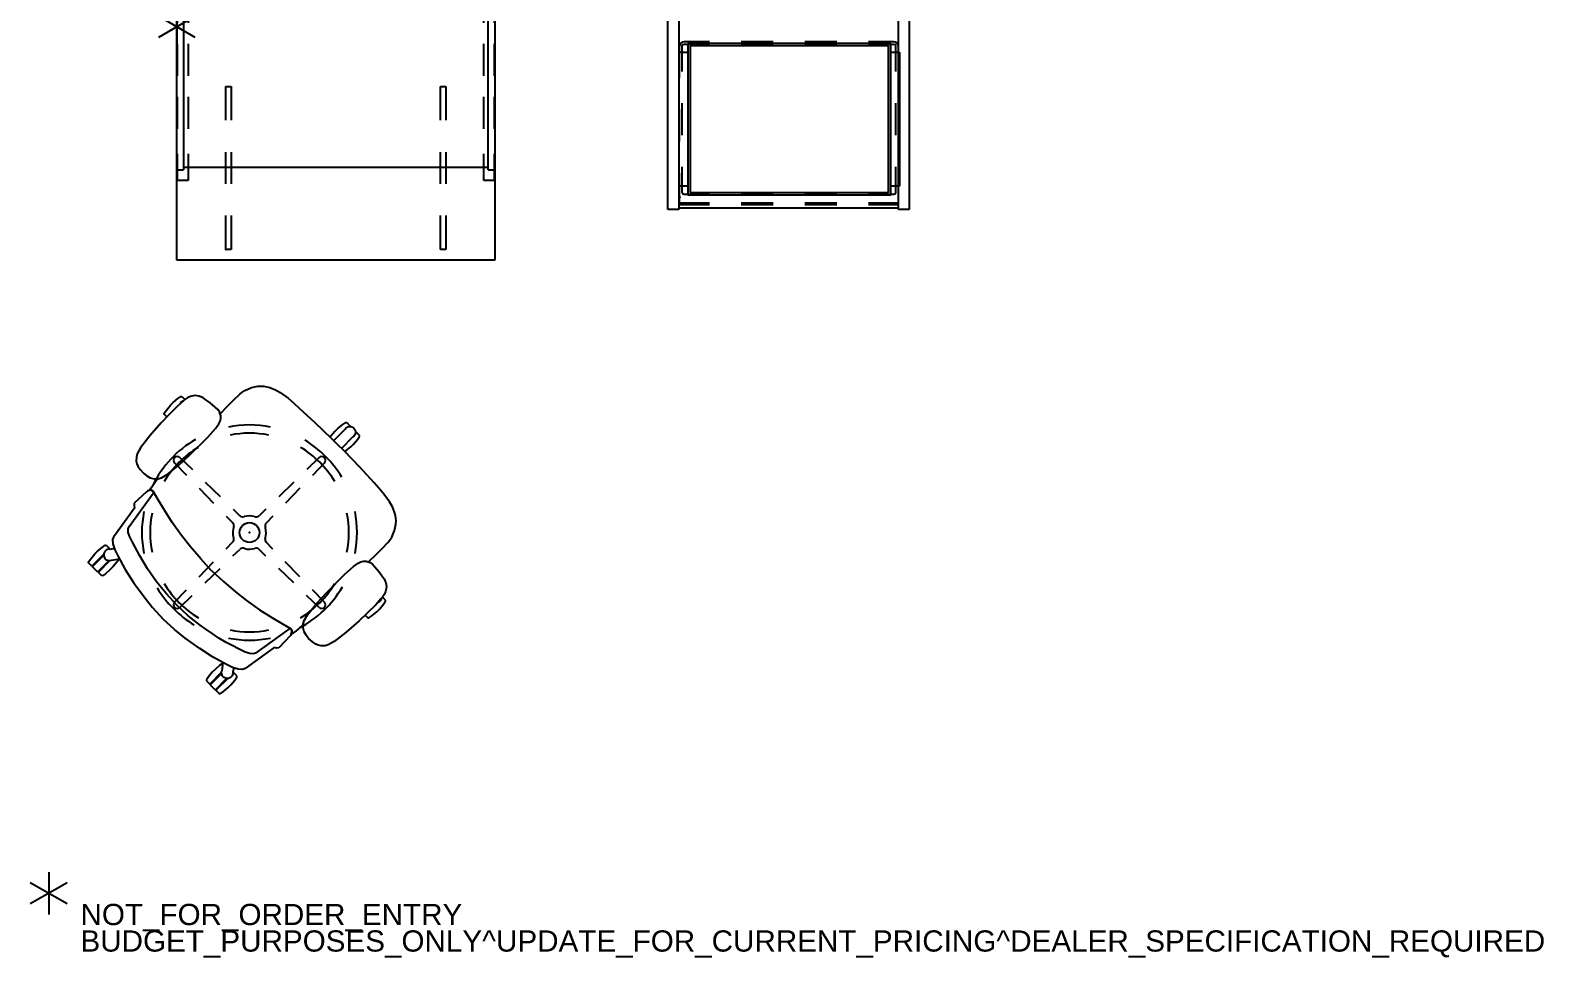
# Model space of a CAD drawing. Header units: inches. Extents: x -50 to 93, y -140 to 80.
# Drawn here: x -50.1 to 92.7, y -140.2 to -52.8 of the extents above; entities that cross this region are included whole.
import ezdxf

# ---------------------------------------------------------------- set-up
doc = ezdxf.new("R2010")
doc.units = ezdxf.units.IN
doc.header["$MEASUREMENT"] = 0
for name, color, linetype in [('PROP-BONUS-COUNT', 7, 'Continuous'), ('PROP-BONUS-FINISH', 7, 'Continuous'), ('PROP-BONUS-PROD_NO', 7, 'Continuous'), ('SEAT', 5, 'Continuous'), ('STORAGE', 4, 'Continuous'), ('STORAGE-COUNT', 4, 'Continuous'), ('WKSURF', 6, 'Continuous')]:
    doc.layers.add(name, color=color, linetype=linetype)
doc.styles.get("Standard").update_dxf_attribs({"font": 'arial.ttf'})

# ---------------------------------------------------------------- blocks, each defined once
blk = doc.blocks.new('BBUBBLET')
at = {"layer": 'PROP-BONUS-COUNT'}
for p, q in [((0, 2), (0, -2)), ((1.7321, -1), (-1.7321, 1)), ((1.7321, 1), (-1.7321, -1))]:
    blk.add_line(p, q, dxfattribs=at)
blk.add_point((0, 0), dxfattribs=at)
at = {"layer": 'PROP-BONUS-FINISH'}
blk.add_attdef('FINISH', (3, -5.5), '', height=2, dxfattribs=at)
at = {"layer": 'PROP-BONUS-PROD_NO', "flags": 8}
blk.add_attdef('PROD_NO', (3, -3), '', height=2, dxfattribs=at)
blk = doc.blocks.new('MCO561FF_0P')
at = {"layer": 'STORAGE'}
for p, q in [((0, -18), (0, 1)), ((0, 1), (2, 1)), ((0, 0), (22.75, 0)), ((1.01, 0), (1.01, -18)), ((2, 1), (2, 0)), ((20.75, 1), (22.75, 1)), ((20.75, 0), (20.75, 1)), ((21.75, -18), (21.75, 0)), ((22.75, 1), (22.75, -18)), ((1.01, -18), (0, -18)), ((1.01, -17.83), (21.76, -17.83)), ((22.75, -18), (21.75, -18))]:
    blk.add_line(p, q, dxfattribs=at)
for p in [(0, 0), (1.12, -16.81)]:
    blk.add_point(p, dxfattribs=at)
blk = doc.blocks.new('MCO207FF_0P')
at = {"layer": 'STORAGE'}
for p, q in [((2.841, 14.427, 0.2797), (0.46, 14.427, 0.2797)), ((2.841, 14.427, 0.2797), (0.46, 14.427, -0.1573)), ((8.841, 14.427, 0.2797), (5.841, 14.427, 0.2797)), ((8.841, 14.427, 0.2797), (5.841, 14.427, 0.2797)), ((14.841, 14.427, 0.2797), (11.841, 14.427, 0.2797)), ((14.841, 14.427, 0.2797), (11.841, 14.427, 0.2797)), ((20.222, 14.427, 0.2797), (17.841, 14.427, 0.2797)), ((20.222, 14.427, 0.2797), (17.841, 14.427, 0.2797)), ((0, 13.967, 0.2797), (0, 11.0275, 0.2797)), ((0, 13.967, 0.2797), (0, 11.0275, 0.2797)), ((0.25, 14.007, 0.2797), (0.25, 11.627, 0.2797)), ((0.25, 14.007, 0.2797), (0.25, 11.627, 0.2797)), ((2.841, 14.177, 0.2797), (0.42, 14.177, 0.2797)), ((2.841, 14.177, 0.2797), (0.42, 14.177, -0.0333)), ((8.841, 14.177, 0.2797), (5.841, 14.177, 0.2797)), ((8.841, 14.177, 0.2797), (5.841, 14.177, 0.2797)), ((14.841, 14.177, 0.2797), (11.841, 14.177, 0.2797)), ((14.841, 14.177, 0.2797), (11.841, 14.177, 0.2797)), ((20.262, 14.177, 0.2797), (17.841, 14.177, 0.2797)), ((20.262, 14.177, 0.2797), (17.841, 14.177, 0.2797)), ((20.432, 11.627, 0.2797), (20.432, 14.007, 0.2797)), ((20.432, 11.627, 0.2797), (20.432, 14.007, -0.0333)), ((20.682, 11.254, 0.2797), (20.682, 13.967, 0.2797)), ((20.682, 11.0275, 0.2797), (20.682, 13.967, -0.1573)), ((0.25, 8.627, 0.2797), (0.25, 5.627, 0.2797)), ((0.25, 8.627, 0.2797), (0.25, 5.627, 0.2797)), ((20.432, 5.627, 0.2797), (20.432, 8.627, 0.2797)), ((20.432, 5.627, 0.2797), (20.432, 8.627, 0.2797)), ((0, 8.0275, 0.2797), (0, 5.0275, 0.2797)), ((0, 8.0275, 0.2797), (0, 5.0275, 0.2797)), ((20.682, 5.254, 0.2797), (20.682, 8.254, 0.2797)), ((20.682, 5.0275, 0.2797), (20.682, 8.0275, 0.2797)), ((0, 2.0275, 0.2797), (0, -0.912, 0.2797)), ((0, 2.0275, 0.2797), (0, -0.912, -0.1573)), ((0.25, 2.627, 0.2797), (0.25, 0.247, 0.2797)), ((0.25, 2.627, 0.2797), (0.25, 0.247, -0.0333)), ((20.432, 0.247, 0.2797), (20.432, 2.627, 0.2797)), ((20.432, 0.247, 0.2797), (20.432, 2.627, 0.2797)), ((20.682, -0.4589, 0.2797), (20.682, 2.254, 0.2797)), ((20.682, -0.912, 0.2797), (20.682, 2.0275, 0.2797)), ((0.44, 0.057, 0.2797), (2.841, 0.057, 0.2797)), ((0.44, 0.057, 0.2797), (2.841, 0.057, 0.2797)), ((0.98, 0.057, 0.2797), (2.841, 0.057, 0.2797)), ((0.98, 0.057, 0.2797), (2.841, 0.057, 0.2797)), ((5.841, 0.057, 0.2797), (8.841, 0.057, 0.2797)), ((5.841, 0.057, 0.2797), (8.841, 0.057, 0.2797)), ((5.841, 0.057, 0.2797), (8.841, 0.057, 0.2797)), ((5.841, 0.057, 0.2797), (8.841, 0.057, 0.2797)), ((11.841, 0.057, 0.2797), (14.841, 0.057, 0.2797)), ((11.841, 0.057, 0.2797), (14.841, 0.057, 0.2797)), ((11.841, 0.057, 0.2797), (14.841, 0.057, 0.2797)), ((11.841, 0.057, 0.2797), (14.841, 0.057, 0.2797)), ((17.841, 0.057, 0.2797), (20.242, 0.057, 0.2797)), ((17.841, 0.057, 0.2797), (20.242, 0.057, -0.0333)), ((17.841, 0.057, 0.2797), (19.702, 0.057, -2.4703)), ((17.841, 0.057, 0.2797), (19.702, 0.057, -0.0333)), ((0, -0.756, 0.2797), (2.841, -0.756, 0.2797)), ((0, -0.912, 0.2797), (2.841, -0.912, 0.2797)), ((5.841, -0.756, 0.2797), (8.841, -0.756, 0.2797)), ((5.841, -0.912, 0.2797), (8.841, -0.912, 0.2797)), ((11.841, -0.756, 0.2797), (14.841, -0.756, 0.2797)), ((11.841, -0.912, 0.2797), (14.841, -0.912, 0.2797)), ((17.841, -0.756, 0.2797), (20.682, -0.756, -0.6893)), ((17.841, -0.912, 0.2797), (20.682, -0.912, -0.6893))]:
    blk.add_line(p, q, dxfattribs=at)
for centre, radius, start, end in [((0.46, 13.967, -0.1573), 0.46, 90, 180), ((0.46, 13.967, 0.2797), 0.46, 90, 180), ((20.222, 13.967, -0.1573), 0.46, 0, 90), ((20.222, 13.967, 0.2797), 0.46, 0, 90), ((0.42, 14.007, -0.0333), 0.17, 90, 180), ((0.42, 14.007, 0.2797), 0.17, 90, 180), ((20.262, 14.007, -0.0333), 0.17, 0, 90), ((20.262, 14.007, 0.2797), 0.17, 0, 90), ((0.44, 0.247, -0.0333), 0.19, 180, 270), ((0.44, 0.247, 0.2797), 0.19, 180, 270), ((20.242, 0.247, -0.0333), 0.19, 270, 0), ((20.242, 0.247, 0.2797), 0.19, 270, 0)]:
    blk.add_arc(centre, radius, start, end, dxfattribs=at)
blk.add_point((0, 0.126, 0.2797), dxfattribs=at)
blk = doc.blocks.new('MCO208FF_0P')
at = {"layer": 'STORAGE'}
for p, q in [((2.841, 14.427, 0.2797), (0.46, 14.427, 0.2797)), ((2.841, 14.427, 0.2797), (0.46, 14.427, -0.1573)), ((8.841, 14.427, 0.2797), (5.841, 14.427, 0.2797)), ((8.841, 14.427, 0.2797), (5.841, 14.427, 0.2797)), ((14.841, 14.427, 0.2797), (11.841, 14.427, 0.2797)), ((14.841, 14.427, 0.2797), (11.841, 14.427, 0.2797)), ((20.222, 14.427, 0.2797), (17.841, 14.427, 0.2797)), ((20.222, 14.427, 0.2797), (17.841, 14.427, 0.2797)), ((0, 13.967, 0.2797), (0, 11.0275, 0.2797)), ((0, 13.967, 0.2797), (0, 11.0275, 0.2797)), ((0.25, 14.007, 0.2797), (0.25, 11.627, 0.2797)), ((0.25, 14.007, 0.2797), (0.25, 11.627, 0.2797)), ((2.841, 14.177, 0.2797), (0.42, 14.177, 0.2797)), ((2.841, 14.177, 0.2797), (0.42, 14.177, -0.0333)), ((8.841, 14.177, 0.2797), (5.841, 14.177, 0.2797)), ((8.841, 14.177, 0.2797), (5.841, 14.177, 0.2797)), ((14.841, 14.177, 0.2797), (11.841, 14.177, 0.2797)), ((14.841, 14.177, 0.2797), (11.841, 14.177, 0.2797)), ((20.262, 14.177, 0.2797), (17.841, 14.177, 0.2797)), ((20.262, 14.177, 0.2797), (17.841, 14.177, 0.2797)), ((20.432, 11.627, 0.2797), (20.432, 14.007, 0.2797)), ((20.432, 11.627, 0.2797), (20.432, 14.007, -0.0333)), ((20.682, 11.254, 0.2797), (20.682, 13.967, 0.2797)), ((20.682, 11.0275, 0.2797), (20.682, 13.967, -0.1573)), ((0.25, 8.627, 0.2797), (0.25, 5.627, 0.2797)), ((0.25, 8.627, 0.2797), (0.25, 5.627, 0.2797)), ((20.432, 5.627, 0.2797), (20.432, 8.627, 0.2797)), ((20.432, 5.627, 0.2797), (20.432, 8.627, 0.2797)), ((0, 8.0275, 0.2797), (0, 5.0275, 0.2797)), ((0, 8.0275, 0.2797), (0, 5.0275, 0.2797)), ((20.682, 5.254, 0.2797), (20.682, 8.254, 0.2797)), ((20.682, 5.0275, 0.2797), (20.682, 8.0275, 0.2797)), ((0, 2.0275, 0.2797), (0, -0.912, 0.2797)), ((0, 2.0275, 0.2797), (0, -0.912, -0.1573)), ((0.25, 2.627, 0.2797), (0.25, 0.247, 0.2797)), ((0.25, 2.627, 0.2797), (0.25, 0.247, -0.0333)), ((20.432, 0.247, 0.2797), (20.432, 2.627, 0.2797)), ((20.432, 0.247, 0.2797), (20.432, 2.627, 0.2797)), ((20.682, -0.4589, 0.2797), (20.682, 2.254, 0.2797)), ((20.682, -0.912, 0.2797), (20.682, 2.0275, 0.2797)), ((0.44, 0.057, 0.2797), (2.841, 0.057, 0.2797)), ((0.44, 0.057, 0.2797), (2.841, 0.057, 0.2797)), ((0.98, 0.057, 0.2797), (2.841, 0.057, 0.2797)), ((0.98, 0.057, 0.2797), (2.841, 0.057, 0.2797)), ((5.841, 0.057, 0.2797), (8.841, 0.057, 0.2797)), ((5.841, 0.057, 0.2797), (8.841, 0.057, 0.2797)), ((5.841, 0.057, 0.2797), (8.841, 0.057, 0.2797)), ((5.841, 0.057, 0.2797), (8.841, 0.057, 0.2797)), ((11.841, 0.057, 0.2797), (14.841, 0.057, 0.2797)), ((11.841, 0.057, 0.2797), (14.841, 0.057, 0.2797)), ((11.841, 0.057, 0.2797), (14.841, 0.057, 0.2797)), ((11.841, 0.057, 0.2797), (14.841, 0.057, 0.2797)), ((17.841, 0.057, 0.2797), (20.242, 0.057, 0.2797)), ((17.841, 0.057, 0.2797), (20.242, 0.057, -0.0333)), ((17.841, 0.057, 0.2797), (19.702, 0.057, -2.4703)), ((17.841, 0.057, 0.2797), (19.702, 0.057, -0.0333)), ((0, -0.756, 0.2797), (2.841, -0.756, 0.2797)), ((0, -0.912, 0.2797), (2.841, -0.912, 0.2797)), ((5.841, -0.756, 0.2797), (8.841, -0.756, 0.2797)), ((5.841, -0.912, 0.2797), (8.841, -0.912, 0.2797)), ((11.841, -0.756, 0.2797), (14.841, -0.756, 0.2797)), ((11.841, -0.912, 0.2797), (14.841, -0.912, 0.2797)), ((17.841, -0.756, 0.2797), (20.682, -0.756, -0.6893)), ((17.841, -0.912, 0.2797), (20.682, -0.912, -0.6893))]:
    blk.add_line(p, q, dxfattribs=at)
for centre, radius, start, end in [((0.46, 13.967, -0.1573), 0.46, 90, 180), ((0.46, 13.967, 0.2797), 0.46, 90, 180), ((20.222, 13.967, -0.1573), 0.46, 0, 90), ((20.222, 13.967, 0.2797), 0.46, 0, 90), ((0.42, 14.007, -0.0333), 0.17, 90, 180), ((0.42, 14.007, 0.2797), 0.17, 90, 180), ((20.262, 14.007, -0.0333), 0.17, 0, 90), ((20.262, 14.007, 0.2797), 0.17, 0, 90), ((0.44, 0.247, -0.0333), 0.19, 180, 270), ((0.44, 0.247, 0.2797), 0.19, 180, 270), ((20.242, 0.247, -0.0333), 0.19, 270, 0), ((20.242, 0.247, 0.2797), 0.19, 270, 0)]:
    blk.add_arc(centre, radius, start, end, dxfattribs=at)
blk.add_point((0, 0.126, 0.2797), dxfattribs=at)
blk = doc.blocks.new('MCO203FF_0P')
at = {"layer": 'STORAGE'}
for p, q in [((0, 0.8125), (0, 13.4375)), ((0, 13.4375), (0.8125, 13.4375)), ((19.9375, 14.25), (0.8125, 14.25)), ((0.8125, 14.25), (0.8125, 0)), ((19.7375, 14.05), (1.0125, 14.05)), ((1.0125, 14.05), (1.0125, 0.2)), ((19.7375, 0.2), (19.7375, 14.05)), ((19.9375, 0), (19.9375, 14.25)), ((19.9375, 13.4375), (20.75, 13.4375)), ((20.75, 13.4375), (20.75, 0.8125)), ((0.8125, 0.8125), (0, 0.8125)), ((0.8125, 0), (19.9375, 0)), ((1.0125, 0.2), (19.7375, 0.2)), ((20.75, 0.8125), (19.9375, 0.8125))]:
    blk.add_line(p, q, dxfattribs=at)
blk.add_point((0, 0), dxfattribs=at)
blk = doc.blocks.new('MC5020_1630_0P')
at = {"layer": 'STORAGE'}
for p, q in [((0, 0), (30, 0)), ((0, -15.5), (0, 0)), ((0.634, 0), (0.634, -15.5)), ((29.366, -15.5), (29.366, 0)), ((30, 0), (30, -15.5)), ((0, -15.5), (0.634, -15.5)), ((0.634, -15.25), (29.366, -15.25)), ((29.366, -15.5), (30, -15.5))]:
    blk.add_line(p, q, dxfattribs=at)
for p in [(0, 0), (0, -15.5)]:
    blk.add_point(p, dxfattribs=at)
blk = doc.blocks.new('MC5026_2430_0P')
at = {"layer": 'STORAGE-COUNT'}
for p, q in [((0, 0), (0, -4)), ((1.7321, -3), (-1.7321, -1)), ((1.7321, -1), (-1.7321, -3))]:
    blk.add_line(p, q, dxfattribs=at)
for p in [(0, 0), (0, -4)]:
    blk.add_point(p, dxfattribs=at)
blk = doc.blocks.new('MC2141_2430C_0P')
at = {"layer": 'WKSURF'}
for p, q in [((30, 0), (0, 0)), ((0, -24), (0, 0)), ((30, 0), (30, -24)), ((4.625, -7.625), (5.125, -7.625)), ((4.625, -10.8125), (4.625, -7.625)), ((5.125, -7.625), (5.125, -10.8125)), ((24.875, -7.625), (25.375, -7.625)), ((24.875, -10.8125), (24.875, -7.625)), ((25.375, -7.625), (25.375, -10.8125)), ((4.625, -16.8125), (4.625, -13.8125)), ((5.125, -13.8125), (5.125, -16.8125)), ((24.875, -16.8125), (24.875, -13.8125)), ((25.375, -13.8125), (25.375, -16.8125)), ((4.625, -23), (4.625, -19.8125)), ((5.125, -19.8125), (5.125, -23)), ((24.875, -23), (24.875, -19.8125)), ((25.375, -19.8125), (25.375, -23)), ((30, -24), (0, -24)), ((5.125, -23), (4.625, -23)), ((25.375, -23), (24.875, -23))]:
    blk.add_line(p, q, dxfattribs=at)
for p in [(0, 0), (30, 0), (4.625, -23)]:
    blk.add_point(p, dxfattribs=at)
blk = doc.blocks.new('MC2140_S2430_0P')
at = {"layer": 'WKSURF'}
for p, q in [((0.06, 0.875), (1.06, 0.875)), ((0.06, -1.625), (0.06, 0.875)), ((0.06, 0), (1.06, 0)), ((1.06, 0.875), (1.06, -1.625)), ((28.94, 0.875), (29.94, 0.875)), ((28.94, -1.625), (28.94, 0.875)), ((28.94, 0), (29.94, 0)), ((29.94, 0.875), (29.94, -1.625)), ((0.06, -6.625), (0.06, -3.625)), ((1.06, -3.625), (1.06, -6.625)), ((28.94, -6.625), (28.94, -3.625)), ((29.94, -3.625), (29.94, -6.625)), ((0.06, -11.625), (0.06, -8.625)), ((1.06, -8.625), (1.06, -11.625)), ((28.94, -11.625), (28.94, -8.625)), ((29.94, -8.625), (29.94, -11.625)), ((0.06, -16.5), (0.06, -14)), ((1.06, -14), (1.06, -16.5)), ((28.94, -16.5), (28.94, -14)), ((29.94, -14), (29.94, -16.5)), ((1.06, -16.5), (0.06, -16.5)), ((29.94, -16.5), (28.94, -16.5))]:
    blk.add_line(p, q, dxfattribs=at)
for p in [(0, 0.875), (30, 0.875)]:
    blk.add_point(p, dxfattribs=at)
blk = doc.blocks.new('1VERUS_ASTOOL_UPHST_SYNTLTLIM_ADJARMS_FIXSEAT_0P')
at = {"layer": 'SEAT'}
for p, q in [((-1.61, 12.91), (-2.24, 12.73)), ((-0.18, 13.09), (-1.61, 12.91)), ((1.44, 13.2), (-0.18, 13.09)), ((2.46, 13.23), (1.44, 13.2)), ((2.21, 13.57), (2.28, 13.65)), ((2.22, 13.23), (2.21, 13.57)), ((2.28, 13.65), (2.62, 13.71)), ((3.62, 13.24), (2.46, 13.23)), ((2.62, 13.71), (3.21, 13.76)), ((3.21, 13.76), (3.57, 13.76)), ((3.57, 13.76), (4.15, 13.71)), ((4.34, 13.2), (3.62, 13.24)), ((3.97, 13.22), (4.1, 13.25)), ((4.1, 13.25), (4.3, 13.23)), ((4.15, 13.71), (4.5, 13.65)), ((4.3, 13.23), (4.37, 13.2)), ((4.56, 13.17), (4.34, 13.2)), ((4.5, 13.65), (4.56, 13.57)), ((4.56, 13.57), (4.56, 13.18)), ((4.9, 13.11), (4.56, 13.17)), ((5.14, 13.01), (4.9, 13.11)), ((5.36, 12.87), (5.14, 13.01)), ((5.54, 12.72), (5.36, 12.87)), ((-3.09, 11.49), (-3.11, 11)), ((-3.03, 11.87), (-3.09, 11.49)), ((-2.94, 12.1), (-3.03, 11.87)), ((-2.79, 12.33), (-2.94, 12.1)), ((-2.5, 12.59), (-2.79, 12.33)), ((-2.24, 12.73), (-2.5, 12.59)), ((5.73, 12.45), (5.54, 12.72)), ((5.88, 12.07), (5.73, 12.45)), ((5.94, 11.75), (5.88, 12.07)), ((6.04, 11.27), (5.94, 11.75)), ((-3.11, 11), (-3.06, 10.64)), ((-3.06, 10.64), (-2.97, 10.27)), ((-2.97, 10.27), (-2.78, 9.94)), ((5.98, 9.87), (6.04, 10.05)), ((6.09, 10.65), (6.04, 11.27)), ((6.04, 10.05), (6.08, 10.32)), ((6.08, 10.32), (6.09, 10.65)), ((-12.75, 8.71), (-12.69, 8.78)), ((-12.75, 8.31), (-12.75, 8.71)), ((-12.69, 8.78), (-12.34, 8.84)), ((-12.34, 8.84), (-11.75, 8.89)), ((-11.75, 8.89), (-11.39, 8.89)), ((-11.39, 8.89), (-10.82, 8.84)), ((-10.82, 8.84), (-10.47, 8.78)), ((-10.47, 8.78), (-10.41, 8.71)), ((-10.41, 8.71), (-10.4, 8.31)), ((-9.6, 8.65), (-9.87, 8.36)), ((-9.37, 8.76), (-9.6, 8.65)), ((-6.03, 9.3), (-9.37, 8.76)), ((-7.63, 8.42), (-3.75, 9.06)), ((-5.9, 9.49), (-6.03, 9.3)), ((-5.73, 9.63), (-5.9, 9.49)), ((-4.14, 9.59), (-5.73, 9.63)), ((-4.05, 9.56), (-4.14, 9.59)), ((-3.82, 9.45), (-4.05, 9.56)), ((-3.82, 9.46), (-4, 9.56)), ((-3.89, 8.27), (-3.67, 9.12)), ((-3.87, 9.48), (-3.57, 9.55)), ((-3.7, 9.32), (-3.82, 9.46)), ((-3.7, 9.31), (-3.82, 9.45)), ((-3.75, 9.06), (-3.66, 9.13)), ((-3.66, 9.13), (-3.7, 9.32)), ((-3.67, 9.12), (-3.7, 9.31)), ((-3.57, 9.55), (-2.64, 9.7)), ((-2.78, 9.94), (-2.53, 9.7)), ((-2.64, 9.7), (-2.53, 9.7)), ((-2.53, 9.7), (-2.21, 9.52)), ((-2.21, 9.52), (-1.61, 9.36)), ((-1.61, 9.36), (-0.21, 9.2)), ((-0.36, 9.64), (-0.38, 8.01)), ((-0.21, 9.2), (1.17, 9.15)), ((0.36, 9.64), (0.39, 8.01)), ((1.17, 9.15), (3.59, 9.14)), ((3.59, 9.14), (4.67, 9.22)), ((4.67, 9.22), (5.19, 9.29)), ((5.19, 9.29), (5.46, 9.38)), ((5.46, 9.38), (5.68, 9.51)), ((5.68, 9.51), (5.87, 9.7)), ((5.87, 9.7), (5.98, 9.87)), ((5.98, 9.87), (7.02, 9.89)), ((7.02, 9.89), (7.81, 9.9)), ((7.81, 9.9), (8.58, 9.87)), ((8.58, 9.87), (8.82, 9.85)), ((8.82, 9.85), (9.18, 9.78)), ((9.18, 9.78), (9.81, 9.52)), ((9.81, 9.52), (10.06, 9.37)), ((10.06, 9.37), (10.32, 9.2)), ((10.32, 9.2), (10.56, 8.98)), ((10.56, 8.98), (10.71, 8.8)), ((10.71, 8.8), (10.88, 8.57)), ((10.88, 8.57), (11.03, 8.31)), ((-12.76, 8.19), (-12.74, 8.21)), ((-12.76, 7.52), (-12.76, 8.19)), ((-12.74, 7.5), (-12.76, 7.52)), ((-12.72, 8.27), (-12.75, 8.31)), ((-12.75, 7.4), (-12.71, 7.44)), ((-12.75, 7.01), (-12.75, 7.4)), ((-12.74, 8.21), (-11.22, 8.21)), ((-11.22, 7.5), (-12.74, 7.5)), ((-11.17, 8.27), (-12.72, 8.27)), ((-12.71, 7.44), (-11.18, 7.44)), ((-11.77, 8.21), (-11.77, 8.27)), ((-11.77, 7.44), (-11.77, 7.5)), ((-11.39, 8.27), (-11.39, 8.21)), ((-11.39, 7.44), (-11.39, 7.5)), ((-11.35, 7.98), (-11.37, 7.77)), ((-11.37, 7.77), (-11.29, 7.57)), ((-11.26, 8.17), (-11.35, 7.98)), ((-11.29, 7.57), (-11.15, 7.42)), ((-11.12, 8.31), (-11.26, 8.17)), ((-11.15, 7.42), (-11.03, 7.36)), ((-10.92, 8.39), (-11.12, 8.31)), ((-11.03, 7.36), (-10.44, 6.92)), ((-10.7, 8.38), (-10.92, 8.39)), ((-10.34, 7.24), (-10.75, 5.81)), ((-10.5, 8.29), (-10.7, 8.38)), ((-10.41, 8.17), (-10.5, 8.29)), ((-10.44, 8.27), (-10.49, 8.27)), ((-10.4, 8.31), (-10.44, 8.27)), ((-10.07, 7.94), (-10.41, 8.17)), ((-10.13, 7.84), (-10.34, 7.24)), ((-9.87, 8.36), (-10.13, 7.84)), ((-8.87, 5.77), (-8.46, 7.16)), ((-8.46, 7.16), (-8.26, 7.68)), ((-8.26, 7.68), (-8.08, 8.09)), ((-8.08, 8.09), (-7.86, 8.34)), ((-7.86, 8.34), (-7.63, 8.42)), ((-4.49, 5.81), (-4.18, 7.16)), ((-4.18, 7.16), (-3.89, 8.27)), ((11.03, 8.31), (11.25, 7.8)), ((11.25, 7.8), (11.38, 7.29)), ((11.38, 7.29), (11.52, 6.38)), ((-12.69, 6.92), (-12.75, 7.01)), ((-12.36, 6.86), (-12.69, 6.92)), ((-11.8, 6.82), (-12.36, 6.86)), ((-11.37, 6.82), (-11.8, 6.82)), ((-10.82, 6.86), (-11.37, 6.82)), ((-10.75, 5.81), (-11.06, 4.41)), ((-10.47, 6.92), (-10.82, 6.86)), ((-10.46, 6.93), (-10.47, 6.92)), ((-9.22, 4.38), (-8.87, 5.77)), ((-4.73, 4.34), (-4.49, 5.81)), ((-0.41, 6.31), (-0.43, 4.35)), ((0.41, 6.31), (0.44, 4.35)), ((11.52, 6.38), (11.58, 5.66)), ((-11.06, 4.41), (-11.33, 2.74)), ((-9.48, 2.91), (-9.22, 4.38)), ((-4.89, 2.99), (-4.73, 4.34)), ((11.58, 5.66), (11.62, 4.98)), ((11.62, 4.98), (11.71, 2.98)), ((-9.64, 1.45), (-9.48, 2.91)), ((-5, 1.51), (-4.89, 2.99)), ((11.71, 2.98), (11.75, 0.84)), ((-11.47, 1.47), (-11.53, -0.01)), ((-11.33, 2.74), (-11.47, 1.47)), ((-9.7, 0.01), (-9.64, 1.45)), ((-5.08, -0.02), (-5, 1.51)), ((-0.46, 2.66), (-0.47, 1.77)), ((0.47, 2.66), (0.48, 1.77)), ((-9.63, -1.46), (-9.7, 0.01)), ((-9.64, 0.36), (-8.01, 0.39)), ((-6.31, 0.41), (-4.35, 0.44)), ((-5.08, 0), (-5, -1.53)), ((-2.66, 0.47), (-1.77, 0.48)), ((2.66, 0.46), (1.77, 0.47)), ((6.31, 0.41), (4.35, 0.43)), ((9.64, 0.36), (8.01, 0.38)), ((11.85, 0.99), (11.75, 0.97)), ((11.75, 0.84), (11.75, -0.01)), ((11.76, 0.53), (13.26, 0.51)), ((12.42, 1.04), (11.85, 0.99)), ((12.86, 1.04), (12.42, 1.04)), ((12.86, 1.04), (13.43, 0.99)), ((13.26, 0.51), (13.4, 0.54)), ((13.4, 0.54), (13.61, 0.49)), ((13.43, 0.99), (13.76, 0.93)), ((13.61, 0.49), (13.77, 0.38)), ((13.78, 0.41), (13.72, 0.41)), ((13.76, 0.93), (13.82, 0.85)), ((13.77, 0.38), (13.88, 0.21)), ((13.82, 0.46), (13.78, 0.41)), ((13.8, 0.36), (13.78, 0.36)), ((13.8, 0.36), (13.83, 0.34)), ((13.82, 0.85), (13.82, 0.46)), ((13.83, 0.34), (13.83, 0.3)), ((13.88, 0.21), (13.93, 0)), ((-11.47, -1.48), (-11.53, -0.01)), ((-9.64, -0.36), (-8.01, -0.38)), ((-6.31, -0.41), (-4.35, -0.43)), ((-2.66, -0.46), (-1.77, -0.47)), ((2.66, -0.47), (1.77, -0.48)), ((6.31, -0.41), (4.35, -0.44)), ((9.64, -0.36), (8.01, -0.39)), ((11.71, -3), (11.75, -0.86)), ((11.75, -0.86), (11.75, -0.01)), ((13.24, -0.51), (11.75, -0.54)), ((11.75, -0.97), (11.87, -0.99)), ((11.87, -0.99), (12.46, -1.04)), ((12.46, -1.04), (12.82, -1.04)), ((12.82, -1.04), (13.4, -0.99)), ((13.38, -0.54), (13.24, -0.51)), ((13.59, -0.5), (13.38, -0.54)), ((13.4, -0.99), (13.75, -0.93)), ((13.77, -0.38), (13.59, -0.5)), ((13.79, -0.42), (13.71, -0.42)), ((13.75, -0.93), (13.81, -0.85)), ((13.88, -0.21), (13.77, -0.38)), ((13.81, -0.35), (13.79, -0.35)), ((13.79, -0.42), (13.81, -0.46)), ((13.83, -0.33), (13.81, -0.35)), ((13.81, -0.85), (13.81, -0.46)), ((13.83, -0.29), (13.83, -0.33)), ((13.93, 0), (13.88, -0.21)), ((-11.33, -2.75), (-11.47, -1.48)), ((-11.06, -4.42), (-11.33, -2.75)), ((-9.47, -2.9), (-9.63, -1.46)), ((-5, -1.53), (-4.89, -3.01)), ((-0.47, -2.66), (-0.48, -1.77)), ((0.46, -2.66), (0.47, -1.77)), ((-9.36, -3.53), (-9.47, -2.9)), ((-9.21, -4.36), (-9.36, -3.53)), ((-4.89, -3.01), (-4.73, -4.35)), ((11.62, -5), (11.71, -3)), ((-10.75, -5.82), (-11.06, -4.42)), ((-9.07, -5), (-9.21, -4.36)), ((-8.88, -5.77), (-9.07, -5)), ((-4.73, -4.35), (-4.49, -5.82)), ((-0.41, -6.31), (-0.44, -4.35)), ((0.41, -6.31), (0.43, -4.35)), ((11.52, -6.39), (11.58, -5.67)), ((11.58, -5.67), (11.62, -5)), ((-12.69, -6.94), (-12.75, -7.02)), ((-12.75, -7.02), (-12.75, -7.41)), ((-12.36, -6.88), (-12.69, -6.94)), ((-11.8, -6.83), (-12.36, -6.88)), ((-11.37, -6.83), (-11.8, -6.83)), ((-10.82, -6.87), (-11.37, -6.83)), ((-11.03, -7.38), (-10.44, -6.93)), ((-10.47, -6.94), (-10.82, -6.87)), ((-10.34, -7.26), (-10.75, -5.82)), ((-10.46, -6.95), (-10.47, -6.94)), ((-8.72, -6.31), (-8.88, -5.77)), ((-8.46, -7.16), (-8.72, -6.31)), ((-4.49, -5.82), (-4.18, -7.17)), ((11.38, -7.3), (11.52, -6.39)), ((-12.74, -7.52), (-12.76, -7.53)), ((-12.76, -7.53), (-12.76, -8.2)), ((-12.76, -8.2), (-12.74, -8.22)), ((-12.75, -7.41), (-12.71, -7.46)), ((-12.72, -8.28), (-12.75, -8.32)), ((-12.75, -8.32), (-12.75, -8.72)), ((-11.22, -7.52), (-12.74, -7.52)), ((-12.74, -8.22), (-11.22, -8.22)), ((-11.17, -8.28), (-12.72, -8.28)), ((-12.71, -7.46), (-11.18, -7.46)), ((-11.77, -7.46), (-11.77, -7.52)), ((-11.77, -8.22), (-11.77, -8.28)), ((-11.39, -7.46), (-11.39, -7.51)), ((-11.39, -8.28), (-11.39, -8.22)), ((-11.37, -7.78), (-11.29, -7.59)), ((-11.35, -7.99), (-11.37, -7.78)), ((-11.26, -8.19), (-11.35, -7.99)), ((-11.29, -7.59), (-11.15, -7.43)), ((-11.12, -8.33), (-11.26, -8.19)), ((-11.15, -7.43), (-11.03, -7.38)), ((-10.92, -8.4), (-11.12, -8.33)), ((-10.7, -8.4), (-10.92, -8.4)), ((-10.5, -8.3), (-10.7, -8.4)), ((-10.41, -8.19), (-10.5, -8.3)), ((-10.44, -8.28), (-10.49, -8.28)), ((-10.4, -8.33), (-10.44, -8.28)), ((-10.07, -7.96), (-10.41, -8.19)), ((-10.41, -8.72), (-10.4, -8.33)), ((-10.13, -7.85), (-10.34, -7.26)), ((-9.87, -8.37), (-10.13, -7.85)), ((-9.6, -8.67), (-9.87, -8.37)), ((-8.27, -7.68), (-8.46, -7.16)), ((-8.06, -8.09), (-8.27, -7.68)), ((-7.85, -8.34), (-8.06, -8.09)), ((-7.63, -8.44), (-7.85, -8.34)), ((-4.09, -9.01), (-7.63, -8.44)), ((-4.18, -7.17), (-3.89, -8.29)), ((-3.89, -8.29), (-3.67, -9.13)), ((-0.36, -9.64), (-0.39, -8.01)), ((0.36, -9.64), (0.38, -8.01)), ((10.88, -8.59), (11.03, -8.33)), ((11.03, -8.33), (11.25, -7.81)), ((11.25, -7.81), (11.38, -7.3)), ((-12.75, -8.72), (-12.69, -8.8)), ((-12.69, -8.8), (-12.34, -8.86)), ((-12.34, -8.86), (-11.75, -8.91)), ((-11.75, -8.91), (-11.39, -8.91)), ((-11.39, -8.91), (-10.82, -8.86)), ((-10.82, -8.86), (-10.47, -8.8)), ((-10.47, -8.8), (-10.41, -8.72)), ((-9.37, -8.78), (-9.6, -8.67)), ((-6.03, -9.31), (-9.37, -8.78)), ((-5.9, -9.5), (-6.03, -9.31)), ((-5.73, -9.65), (-5.9, -9.5)), ((-4.14, -9.61), (-5.73, -9.65)), ((-4.05, -9.58), (-4.14, -9.61)), ((-3.8, -9.07), (-4.09, -9.01)), ((-3.82, -9.46), (-4.05, -9.58)), ((-3.83, -9.6), (-4.01, -9.56)), ((-4, -9.56), (-3.82, -9.46)), ((-3.43, -9.66), (-3.83, -9.6)), ((-3.7, -9.33), (-3.82, -9.46)), ((-3.82, -9.46), (-3.7, -9.33)), ((-3.66, -9.13), (-3.8, -9.07)), ((-3.67, -9.13), (-3.7, -9.33)), ((-3.7, -9.33), (-3.66, -9.13)), ((-3.16, -9.68), (-3.43, -9.66)), ((-2.64, -9.72), (-3.16, -9.68)), ((-2.97, -10.27), (-2.78, -9.94)), ((-2.78, -9.94), (-2.53, -9.7)), ((-2.64, -9.72), (-2.54, -9.72)), ((-2.53, -9.7), (-2.21, -9.52)), ((-2.21, -9.52), (-1.61, -9.36)), ((-1.61, -9.36), (-0.21, -9.2)), ((-0.21, -9.2), (1.17, -9.15)), ((1.17, -9.15), (3.59, -9.14)), ((3.59, -9.14), (4.67, -9.22)), ((4.67, -9.22), (5.19, -9.29)), ((5.19, -9.29), (5.46, -9.38)), ((5.46, -9.38), (5.68, -9.51)), ((5.68, -9.51), (5.87, -9.7)), ((5.87, -9.7), (5.98, -9.87)), ((5.98, -9.87), (6.04, -10.05)), ((5.98, -9.89), (7.02, -9.91)), ((7.02, -9.91), (7.81, -9.91)), ((7.81, -9.91), (8.58, -9.89)), ((8.58, -9.89), (8.82, -9.86)), ((8.82, -9.86), (9.18, -9.79)), ((9.18, -9.79), (9.81, -9.54)), ((9.81, -9.54), (10.06, -9.39)), ((10.06, -9.39), (10.32, -9.21)), ((10.32, -9.21), (10.56, -8.99)), ((10.56, -8.99), (10.71, -8.81)), ((10.71, -8.81), (10.88, -8.59)), ((-3.11, -11), (-3.06, -10.64)), ((-3.09, -11.49), (-3.11, -11)), ((-3.06, -10.64), (-2.97, -10.27)), ((6.04, -11.27), (5.94, -11.75)), ((6.04, -10.05), (6.08, -10.32)), ((6.09, -10.65), (6.04, -11.27)), ((6.08, -10.32), (6.09, -10.65)), ((-3.03, -11.87), (-3.09, -11.49)), ((-2.94, -12.1), (-3.03, -11.87)), ((-2.79, -12.33), (-2.94, -12.1)), ((-2.5, -12.59), (-2.79, -12.33)), ((-2.24, -12.73), (-2.5, -12.59)), ((-1.61, -12.91), (-2.24, -12.73)), ((5.54, -12.72), (5.36, -12.87)), ((5.73, -12.45), (5.54, -12.72)), ((5.88, -12.07), (5.73, -12.45)), ((5.94, -11.75), (5.88, -12.07)), ((-0.18, -13.09), (-1.61, -12.91)), ((1.44, -13.2), (-0.18, -13.09)), ((2.46, -13.23), (1.44, -13.2)), ((2.22, -13.23), (2.21, -13.59)), ((2.21, -13.59), (2.28, -13.66)), ((2.28, -13.66), (2.62, -13.72)), ((3.62, -13.24), (2.46, -13.23)), ((2.62, -13.72), (3.21, -13.77)), ((3.21, -13.77), (3.57, -13.77)), ((3.57, -13.77), (4.15, -13.72)), ((4.34, -13.2), (3.62, -13.24)), ((3.93, -13.22), (4.1, -13.27)), ((4.1, -13.27), (4.3, -13.25)), ((4.15, -13.72), (4.5, -13.66)), ((4.3, -13.25), (4.4, -13.19)), ((4.56, -13.17), (4.34, -13.2)), ((4.5, -13.66), (4.56, -13.59)), ((4.55, -13.17), (4.56, -13.19)), ((4.9, -13.11), (4.56, -13.17)), ((4.56, -13.59), (4.56, -13.19)), ((5.14, -13.01), (4.9, -13.11)), ((5.36, -12.87), (5.14, -13.01))]:
    blk.add_line(p, q, dxfattribs=at)
blk.add_circle((0, 0), 0.933, dxfattribs=at)
for centre, radius, start, end in [((0, 0), 10.15, 75.0668, 109.0748), ((0, 9.63), 0.361, 0.8819, 179.2214), ((0, 0), 9.37, 75.9638, 104.0362), ((0, 0), 10.15, 123.6901, 146.3099), ((0, 0), 9.37, 123.6901, 146.3099), ((0, 0), 9.37, 33.6901, 56.3099), ((0, 0), 10.15, 33.6901, 56.3099), ((0, 0), 10.15, 165.9638, 194.0362), ((0, 0), 9.37, 165.9638, 194.0362), ((0, 0), 1.57, 113.9767, 152.0579), ((-0.89, 1.78), 0.422, 306.3784, 359.2214), ((0.9, 1.78), 0.422, 180.8819, 246.6414), ((0, 0), 9.37, 345.9638, 14.0362), ((0, 0), 10.15, 345.9638, 14.0362), ((-9.63, 0), 0.361, 90.8819, 269.2214), ((-1.78, 0.9), 0.422, 270.8819, 336.6414), ((0, 0), 1.57, 29.2039, 62.0579), ((1.78, 0.89), 0.422, 196.8021, 269.2214), ((9.63, 0), 0.361, 270.8819, 89.2214), ((-1.78, -0.89), 0.422, 16.8021, 89.2214), ((0, 0), 1.57, 209.2039, 242.0579), ((-0.9, -1.78), 0.422, 0.8819, 66.6414), ((0, 0), 1.57, 293.9767, 332.0579), ((1.78, -0.9), 0.422, 90.8819, 156.6414), ((0.89, -1.78), 0.422, 126.3784, 179.2214), ((0, 0), 10.15, 213.6901, 236.3099), ((0, 0), 9.37, 213.6901, 236.3099), ((0, 0), 9.37, 303.6901, 326.3099), ((0, 0), 10.15, 303.6901, 326.3099), ((0, 0), 10.15, 252.6819, 284.6267), ((0, 0), 9.37, 255.9638, 284.0362), ((0, -9.63), 0.361, 180.8819, 359.2214)]:
    blk.add_arc(centre, radius, start, end, dxfattribs=at)
blk.add_point((0, 0), dxfattribs=at)

msp = doc.modelspace()

# ---------------------------------------------------------------- block references
for name, p in [('MC2140_S2430_0P', (-36.25, -50.43)), ('MC5026_2430_0P', (-36.25, -50.43)), ('MC5020_1630_0P', (-36.25, -50.43)), ('MC2141_2430C_0P', (-36.25, -50.43)), ('MCO561FF_0P', (10.07, -51.68)), ('MCO207FF_0P', (11.14, -68.27)), ('MCO207FF_0P', (11.14, -68.27)), ('MCO208FF_0P', (11.14, -68.27)), ('MCO208FF_0P', (11.14, -68.27)), ('MCO208FF_0P', (11.14, -68.27)), ('MCO207FF_0P', (11.14, -68.27)), ('MCO203FF_0P', (11.14, -68.27)), ('MCO203FF_0P', (11.14, -68.27))]:
    msp.add_blockref(name, p)
at = {"rotation": 45}
msp.add_blockref('1VERUS_ASTOOL_UPHST_SYNTLTLIM_ADJARMS_FIXSEAT_0P', (-29.4, -100.13), dxfattribs=at)
msp.add_blockref('BBUBBLET', (-48.34, -134.15)).add_auto_attribs({'PROD_NO': 'NOT_FOR_ORDER_ENTRY', 'FINISH': 'BUDGET_PURPOSES_ONLY^ UPDATE_FOR_CURRENT_PRICING^ DEALER_SPECIFICATION_REQUIRED'})

doc.saveas('drawing.dxf')
